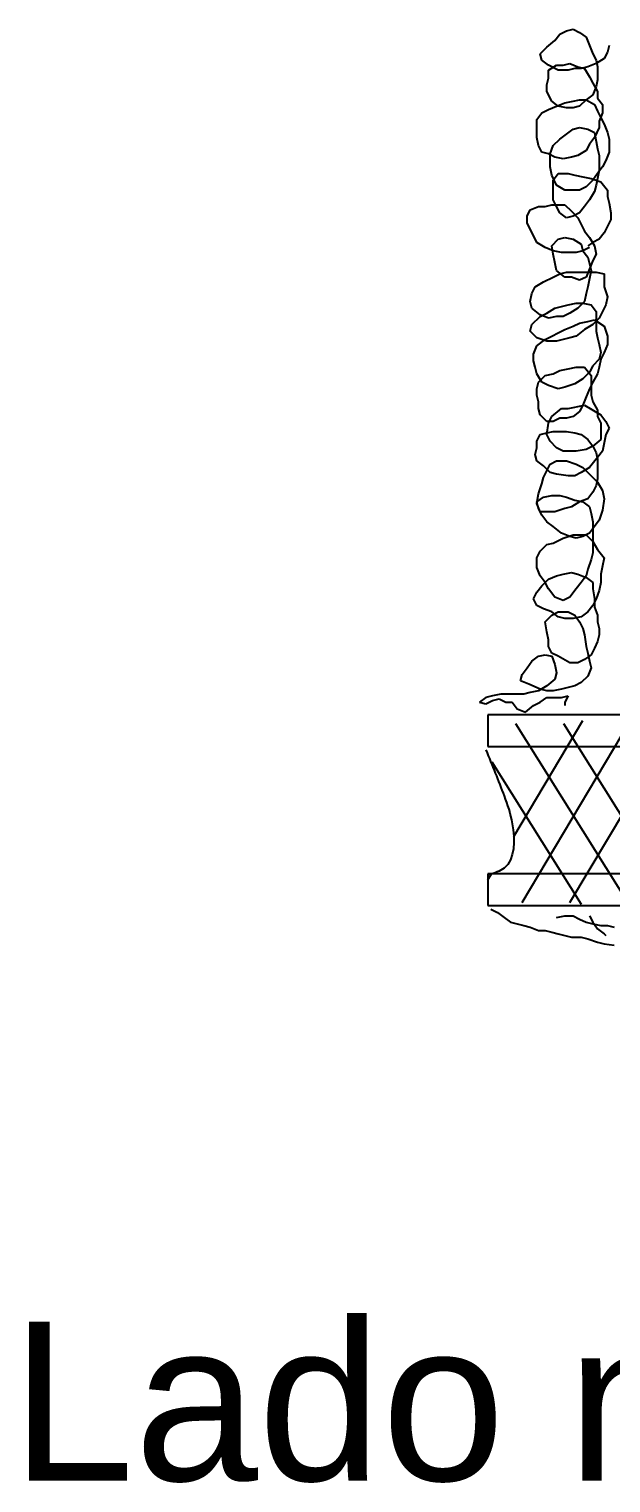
# Model space of a CAD drawing. Extents: x 159 to 725, y 98 to 296.
# Drawn here: x 169.92 to 188.21, y 205.93 to 251.62 of the extents above; entities that cross this region are included whole.
import ezdxf

# ---------------------------------------------------------------- set-up
doc = ezdxf.new("R2010")
doc.units = 0
doc.header["$LTSCALE"] = 8
doc.header["$MEASUREMENT"] = 0
doc.layers.get('0').update_dxf_attribs({"linetype": 'CONTINUOUS'})
doc.layers.add('ACOTA', color=1, linetype='CONTINUOUS')
doc.styles.add('ROMANS', font='ROMANS.shx')

msp = doc.modelspace()

# ---------------------------------------------------------------- linework, layer by layer
for p, q in [((208.342, 230.072), (184.342, 230.072)), ((184.342, 230.072), (184.342, 229.072)), ((184.342, 229.072), (208.342, 229.072)), ((208.342, 225.072), (184.342, 225.072)), ((184.342, 225.072), (184.342, 224.072)), ((184.342, 224.072), (208.342, 224.072))]:
    msp.add_line(p, q)
at = {"layer": 'ACOTA'}
for p, q in [((186.447, 251.26), (186.602, 251.467)), ((186.602, 251.467), (186.808, 251.57)), ((186.808, 251.57), (187.015, 251.622)), ((187.015, 251.622), (187.221, 251.519)), ((187.221, 251.519), (187.428, 251.364)), ((187.428, 251.364), (187.531, 251.106)), ((185.982, 250.848), (186.189, 251.054)), ((186.189, 251.054), (186.447, 251.26)), ((187.531, 251.106), (187.634, 250.848)), ((188.099, 250.899), (187.996, 250.693)), ((188.151, 251.106), (188.099, 250.899)), ((186.034, 250.641), (185.982, 250.848)), ((186.241, 250.486), (186.034, 250.641)), ((186.55, 250.332), (186.241, 250.486)), ((186.241, 250.332), (186.499, 250.486)), ((186.499, 250.486), (186.705, 250.486)), ((186.705, 250.486), (186.912, 250.538)), ((186.912, 250.538), (187.17, 250.435)), ((187.17, 250.435), (187.376, 250.383)), ((187.479, 250.435), (187.273, 250.383)), ((187.738, 250.538), (187.479, 250.435)), ((187.634, 250.848), (187.738, 250.641)), ((187.996, 250.693), (187.738, 250.538)), ((187.738, 250.641), (187.789, 250.435)), ((187.789, 250.435), (187.789, 250.022)), ((186.189, 249.867), (186.241, 250.074)), ((186.241, 250.074), (186.241, 250.332)), ((186.86, 250.332), (186.55, 250.332)), ((187.067, 250.383), (186.86, 250.332)), ((187.273, 250.383), (187.067, 250.383)), ((187.376, 250.383), (187.531, 250.125)), ((187.531, 250.125), (187.634, 249.919)), ((187.789, 250.022), (187.738, 249.816)), ((186.189, 249.661), (186.189, 249.867)), ((186.344, 249.351), (186.189, 249.661)), ((187.634, 249.558), (187.428, 249.403)), ((187.634, 249.919), (187.789, 249.661)), ((187.738, 249.816), (187.634, 249.558)), ((187.789, 249.661), (187.789, 249.454)), ((186.034, 248.99), (186.241, 249.093)), ((186.241, 249.093), (186.499, 249.196)), ((186.55, 249.196), (186.344, 249.351)), ((186.499, 249.196), (186.757, 249.299)), ((186.808, 249.145), (186.55, 249.196)), ((186.757, 249.299), (187.015, 249.351)), ((187.015, 249.145), (186.808, 249.145)), ((187.015, 249.351), (187.221, 249.403)), ((187.221, 249.196), (187.015, 249.145)), ((187.428, 249.403), (187.221, 249.196)), ((187.221, 249.403), (187.428, 249.403)), ((187.428, 249.403), (187.686, 249.248)), ((187.686, 249.248), (187.789, 249.041)), ((187.789, 249.454), (187.944, 249.248)), ((187.789, 249.041), (187.892, 248.835)), ((187.944, 249.248), (187.944, 248.99)), ((185.879, 248.783), (186.034, 248.99)), ((185.879, 248.216), (185.879, 248.783)), ((187.944, 248.99), (187.841, 248.732)), ((187.841, 248.732), (187.841, 248.525)), ((187.892, 248.835), (187.996, 248.629)), ((187.996, 248.629), (188.099, 248.371)), ((185.931, 247.958), (185.879, 248.216)), ((186.395, 247.958), (186.602, 248.164)), ((186.602, 248.164), (186.808, 248.319)), ((186.808, 248.319), (187.015, 248.474)), ((187.015, 248.474), (187.221, 248.525)), ((187.221, 248.525), (187.479, 248.474)), ((187.479, 248.474), (187.686, 248.371)), ((187.686, 248.216), (187.531, 248.009)), ((187.841, 248.525), (187.686, 248.216)), ((187.686, 248.371), (187.789, 247.855)), ((188.099, 248.371), (188.151, 248.164)), ((188.151, 248.164), (188.151, 247.751)), ((186.034, 247.751), (185.931, 247.958)), ((186.241, 247.7), (186.034, 247.751)), ((186.447, 247.597), (186.241, 247.7)), ((186.292, 247.7), (186.395, 247.958)), ((186.292, 247.287), (186.292, 247.7)), ((187.428, 247.803), (187.17, 247.648)), ((187.531, 248.009), (187.428, 247.803)), ((187.789, 247.855), (187.841, 247.648)), ((188.151, 247.751), (188.047, 247.493)), ((186.344, 247.029), (186.292, 247.287)), ((186.705, 247.545), (186.447, 247.597)), ((186.963, 247.597), (186.705, 247.545)), ((187.17, 247.648), (186.963, 247.597)), ((187.944, 247.287), (187.789, 247.08)), ((187.841, 247.648), (187.841, 247.184)), ((188.047, 247.493), (187.944, 247.287)), ((186.499, 246.719), (186.344, 247.029)), ((186.395, 246.874), (186.55, 247.08)), ((186.395, 246.255), (186.395, 246.874)), ((186.55, 247.08), (186.86, 247.08)), ((186.86, 247.08), (187.067, 247.029)), ((187.067, 247.029), (187.325, 246.977)), ((187.325, 246.977), (187.583, 246.926)), ((187.634, 246.874), (187.428, 246.668)), ((187.583, 246.926), (187.892, 246.822)), ((187.789, 247.08), (187.634, 246.874)), ((187.789, 246.926), (187.738, 246.719)), ((187.841, 247.184), (187.789, 246.926)), ((187.892, 246.822), (188.099, 246.564)), ((186.757, 246.564), (186.499, 246.719)), ((187.221, 246.564), (186.757, 246.564)), ((187.428, 246.668), (187.221, 246.564)), ((187.686, 246.513), (187.531, 246.255)), ((187.738, 246.719), (187.686, 246.513)), ((188.099, 246.564), (188.099, 246.358)), ((188.099, 246.358), (188.151, 246.152)), ((185.569, 245.739), (185.673, 245.945)), ((185.673, 245.945), (185.931, 246.048)), ((185.931, 246.048), (186.137, 246.048)), ((186.137, 246.048), (186.344, 246.1)), ((186.344, 246.1), (186.757, 246.1)), ((186.499, 246.048), (186.395, 246.255)), ((186.602, 245.842), (186.499, 246.048)), ((186.808, 245.687), (186.602, 245.842)), ((186.757, 246.1), (186.963, 245.894)), ((186.963, 245.894), (187.17, 245.687)), ((187.221, 245.842), (187.015, 245.739)), ((187.376, 246.048), (187.221, 245.842)), ((187.531, 246.255), (187.376, 246.048)), ((188.151, 246.152), (188.202, 245.842)), ((188.202, 245.842), (188.202, 245.635)), ((185.569, 245.532), (185.569, 245.739)), ((185.879, 244.913), (185.569, 245.532)), ((187.015, 245.739), (186.808, 245.687)), ((187.17, 245.687), (187.273, 245.481)), ((187.273, 245.481), (187.376, 245.274)), ((188.099, 245.429), (187.996, 245.223)), ((188.202, 245.635), (188.099, 245.429)), ((186.137, 244.758), (185.879, 244.913)), ((186.344, 244.81), (186.55, 245.016)), ((186.55, 245.016), (186.757, 245.068)), ((186.757, 245.068), (187.015, 245.016)), ((187.015, 245.016), (187.273, 244.861)), ((187.376, 245.274), (187.531, 245.068)), ((187.634, 244.913), (187.479, 244.81)), ((187.531, 245.068), (187.686, 244.81)), ((187.841, 245.016), (187.634, 244.913)), ((187.996, 245.223), (187.841, 245.016)), ((186.395, 244.655), (186.137, 244.758)), ((186.395, 244.552), (186.344, 244.81)), ((186.654, 244.603), (186.395, 244.655)), ((186.447, 244.294), (186.395, 244.552)), ((187.118, 244.603), (186.654, 244.603)), ((187.325, 244.655), (187.118, 244.603)), ((187.273, 244.861), (187.325, 244.655)), ((187.531, 244.758), (187.325, 244.655)), ((187.325, 244.655), (187.479, 244.449)), ((187.738, 244.552), (187.634, 244.345)), ((187.686, 244.81), (187.738, 244.552)), ((186.499, 244.036), (186.447, 244.294)), ((186.757, 243.829), (186.499, 244.036)), ((187.531, 244.087), (187.428, 243.829)), ((187.479, 244.449), (187.531, 244.242)), ((187.634, 244.345), (187.531, 244.087)), ((187.531, 244.242), (187.583, 244.036)), ((187.583, 244.036), (187.531, 243.778)), ((185.828, 243.52), (186.086, 243.674)), ((186.086, 243.674), (186.395, 243.829)), ((186.395, 243.829), (186.602, 243.933)), ((186.602, 243.933), (186.808, 243.984)), ((186.963, 243.829), (186.757, 243.829)), ((186.808, 243.984), (187.738, 243.984)), ((187.221, 243.726), (186.963, 243.829)), ((187.428, 243.829), (187.221, 243.726)), ((187.531, 243.778), (187.479, 243.52)), ((187.738, 243.984), (187.996, 243.933)), ((187.996, 243.933), (187.996, 243.52)), ((185.673, 243.055), (185.724, 243.313)), ((185.724, 243.313), (185.828, 243.52)), ((187.428, 243.313), (187.376, 243.055)), ((187.479, 243.52), (187.428, 243.313)), ((187.996, 243.52), (188.099, 243.21)), ((188.099, 243.21), (188.047, 242.952)), ((185.724, 242.849), (185.673, 243.055)), ((185.982, 242.642), (185.724, 242.849)), ((185.982, 242.591), (186.189, 242.694)), ((186.241, 242.539), (185.982, 242.642)), ((186.189, 242.694), (186.447, 242.849)), ((186.447, 242.849), (186.654, 242.9)), ((186.654, 242.9), (186.86, 242.952)), ((186.912, 242.694), (186.705, 242.591)), ((186.86, 242.952), (187.118, 243.004)), ((187.17, 242.849), (186.912, 242.694)), ((187.118, 243.004), (187.325, 243.004)), ((187.376, 243.055), (187.17, 242.849)), ((187.325, 243.004), (187.583, 242.952)), ((187.583, 242.952), (187.738, 242.746)), ((187.738, 242.746), (187.738, 242.126)), ((187.944, 242.746), (187.841, 242.539)), ((188.047, 242.952), (187.944, 242.746)), ((185.673, 242.126), (185.724, 242.333)), ((185.724, 242.333), (185.982, 242.591)), ((186.499, 242.591), (186.241, 242.539)), ((186.705, 242.591), (186.499, 242.591)), ((186.55, 242.075), (186.757, 242.178)), ((186.757, 242.178), (187.015, 242.281)), ((187.015, 242.281), (187.221, 242.384)), ((187.376, 242.178), (187.118, 241.972)), ((187.221, 242.384), (187.479, 242.436)), ((187.634, 242.333), (187.376, 242.178)), ((187.479, 242.436), (187.686, 242.488)), ((187.841, 242.539), (187.634, 242.333)), ((187.686, 242.488), (187.996, 242.281)), ((187.996, 242.281), (188.099, 241.972)), ((185.879, 241.92), (185.673, 242.126)), ((186.189, 241.817), (185.879, 241.92)), ((185.879, 241.662), (186.137, 241.868)), ((186.137, 241.868), (186.344, 241.972)), ((186.499, 241.817), (186.189, 241.817)), ((186.344, 241.972), (186.55, 242.075)), ((186.705, 241.868), (186.499, 241.817)), ((186.912, 241.92), (186.705, 241.868)), ((187.118, 241.972), (186.912, 241.92)), ((187.738, 242.126), (187.789, 241.92)), ((187.789, 241.92), (187.841, 241.713)), ((188.099, 241.972), (188.099, 241.713)), ((185.776, 241.404), (185.879, 241.662)), ((185.776, 241.197), (185.776, 241.404)), ((187.841, 241.713), (187.892, 241.455)), ((187.892, 241.455), (187.841, 241.249)), ((187.996, 241.455), (187.892, 241.249)), ((188.099, 241.713), (187.996, 241.455)), ((185.828, 240.991), (185.776, 241.197)), ((185.879, 240.785), (185.828, 240.991)), ((186.395, 240.785), (186.602, 240.888)), ((186.602, 240.888), (186.86, 240.939)), ((186.86, 240.939), (187.118, 240.991)), ((187.118, 240.991), (187.376, 240.991)), ((187.531, 240.836), (187.325, 240.63)), ((187.376, 240.991), (187.583, 240.733)), ((187.634, 241.043), (187.531, 240.836)), ((187.841, 241.249), (187.634, 241.043)), ((187.841, 240.991), (187.789, 240.785)), ((187.892, 241.249), (187.841, 240.991)), ((186.034, 240.527), (185.879, 240.785)), ((185.879, 240.32), (185.931, 240.527)), ((185.931, 240.527), (186.137, 240.733)), ((186.241, 240.423), (186.034, 240.527)), ((186.137, 240.733), (186.395, 240.785)), ((186.55, 240.32), (186.241, 240.423)), ((186.757, 240.372), (186.55, 240.32)), ((187.067, 240.475), (186.757, 240.372)), ((187.325, 240.63), (187.067, 240.475)), ((187.634, 240.527), (187.531, 240.32)), ((187.583, 240.733), (187.583, 240.114)), ((187.789, 240.785), (187.634, 240.527)), ((185.879, 240.114), (185.879, 240.32)), ((185.931, 239.907), (185.879, 240.114)), ((185.931, 239.701), (185.931, 239.907)), ((187.428, 240.062), (187.325, 239.804)), ((187.531, 240.32), (187.428, 240.062)), ((187.583, 240.114), (187.634, 239.907)), ((187.634, 239.907), (187.789, 239.649)), ((185.982, 239.494), (185.931, 239.701)), ((186.189, 239.288), (185.982, 239.494)), ((186.241, 239.236), (186.344, 239.443)), ((186.344, 239.443), (186.654, 239.701)), ((186.654, 239.701), (186.86, 239.701)), ((187.015, 239.443), (186.808, 239.391)), ((186.86, 239.701), (187.376, 239.804)), ((187.221, 239.598), (187.015, 239.443)), ((187.325, 239.804), (187.221, 239.598)), ((187.376, 239.804), (187.892, 239.494)), ((187.789, 239.649), (187.789, 239.443)), ((187.789, 239.443), (187.892, 239.236)), ((187.892, 239.494), (188.047, 239.288)), ((186.395, 239.288), (186.189, 239.288)), ((186.189, 238.875), (186.241, 239.236)), ((186.189, 238.927), (186.395, 238.978)), ((186.602, 239.391), (186.395, 239.288)), ((186.395, 238.978), (186.808, 238.978)), ((186.808, 239.391), (186.602, 239.391)), ((186.808, 238.978), (187.067, 238.927)), ((187.892, 239.236), (187.892, 238.72)), ((188.047, 239.288), (188.151, 239.082)), ((188.151, 239.082), (188.047, 238.875)), ((185.879, 238.669), (185.982, 238.875)), ((185.879, 238.462), (185.879, 238.669)), ((185.982, 238.875), (186.189, 238.927)), ((186.292, 238.669), (186.189, 238.875)), ((186.499, 238.462), (186.292, 238.669)), ((187.067, 238.927), (187.273, 238.875)), ((187.273, 238.875), (187.479, 238.72)), ((187.479, 238.72), (187.634, 238.514)), ((187.892, 238.72), (187.634, 238.514)), ((188.047, 238.875), (187.944, 238.359)), ((185.828, 238.256), (185.879, 238.462)), ((185.879, 238.049), (185.828, 238.256)), ((186.705, 238.359), (186.499, 238.462)), ((187.118, 238.359), (186.705, 238.359)), ((187.428, 238.411), (187.118, 238.359)), ((187.634, 238.514), (187.428, 238.411)), ((187.789, 238.153), (187.531, 237.843)), ((187.634, 238.514), (187.738, 238.308)), ((187.738, 238.308), (187.789, 238.101)), ((187.944, 238.359), (187.789, 238.153)), ((187.789, 238.101), (187.789, 237.482)), ((186.086, 237.895), (185.879, 238.049)), ((186.292, 237.688), (186.086, 237.895)), ((186.086, 237.533), (186.189, 237.74)), ((186.189, 237.74), (186.292, 237.946)), ((186.292, 237.946), (186.499, 238.049)), ((186.499, 237.637), (186.292, 237.688)), ((186.499, 238.049), (186.808, 238.049)), ((186.86, 237.585), (186.499, 237.637)), ((186.808, 238.049), (187.118, 237.946)), ((187.273, 237.688), (187.067, 237.585)), ((187.118, 237.946), (187.325, 237.843)), ((187.531, 237.843), (187.273, 237.688)), ((187.325, 237.843), (187.531, 237.637)), ((187.531, 237.637), (187.789, 237.379)), ((185.931, 237.017), (186.034, 237.327)), ((186.034, 237.327), (186.086, 237.533)), ((187.067, 237.585), (186.86, 237.585)), ((187.738, 237.275), (187.634, 237.069)), ((187.789, 237.482), (187.738, 237.275)), ((187.789, 237.379), (187.944, 237.121)), ((185.879, 236.708), (185.931, 237.017)), ((185.879, 236.759), (186.086, 236.914)), ((185.931, 236.553), (185.879, 236.759)), ((185.982, 236.45), (185.879, 236.708)), ((186.086, 236.914), (186.344, 236.966)), ((186.344, 236.966), (186.602, 236.966)), ((186.602, 236.966), (186.808, 236.914)), ((186.808, 236.914), (187.067, 236.811)), ((187.221, 236.759), (186.963, 236.605)), ((187.067, 236.811), (187.325, 236.759)), ((187.479, 236.863), (187.221, 236.759)), ((187.325, 236.759), (187.531, 236.605)), ((187.634, 237.069), (187.479, 236.863)), ((187.944, 237.121), (187.996, 236.863)), ((187.996, 236.863), (187.944, 236.501)), ((186.034, 236.347), (185.931, 236.553)), ((186.447, 236.45), (185.982, 236.45)), ((186.189, 236.14), (186.034, 236.347)), ((186.757, 236.553), (186.447, 236.45)), ((186.963, 236.605), (186.757, 236.553)), ((187.531, 236.605), (187.583, 236.398)), ((187.583, 236.398), (187.634, 236.14)), ((187.944, 236.501), (187.841, 236.192)), ((186.395, 235.985), (186.189, 236.14)), ((186.654, 235.779), (186.395, 235.985)), ((186.912, 235.676), (186.654, 235.779)), ((187.531, 235.779), (187.325, 235.676)), ((187.686, 235.985), (187.531, 235.779)), ((187.634, 236.14), (187.634, 235.16)), ((187.841, 236.192), (187.686, 235.985)), ((185.982, 235.211), (186.189, 235.418)), ((186.189, 235.418), (186.395, 235.469)), ((186.395, 235.469), (186.705, 235.624)), ((186.705, 235.624), (187.015, 235.727)), ((187.118, 235.624), (186.912, 235.676)), ((187.015, 235.727), (187.428, 235.727)), ((187.325, 235.676), (187.118, 235.624)), ((187.428, 235.727), (187.634, 235.521)), ((187.634, 235.521), (187.789, 235.263)), ((185.879, 235.005), (185.982, 235.211)), ((185.879, 234.695), (185.879, 235.005)), ((187.583, 234.953), (187.479, 234.644)), ((187.634, 235.16), (187.583, 234.953)), ((187.789, 235.263), (187.996, 235.005)), ((187.996, 235.005), (187.944, 234.747)), ((185.982, 234.437), (185.879, 234.695)), ((186.137, 234.231), (185.982, 234.437)), ((186.241, 234.334), (186.499, 234.437)), ((186.499, 234.437), (186.705, 234.489)), ((186.705, 234.489), (186.963, 234.54)), ((186.963, 234.54), (187.17, 234.489)), ((187.17, 234.489), (187.428, 234.385)), ((187.428, 234.437), (187.273, 234.231)), ((187.479, 234.644), (187.428, 234.437)), ((187.944, 234.747), (187.892, 234.489)), ((187.892, 234.489), (187.892, 234.231)), ((185.879, 233.921), (186.034, 234.127)), ((186.034, 234.127), (186.241, 234.334)), ((186.241, 234.024), (186.137, 234.231)), ((186.447, 233.766), (186.241, 234.024)), ((187.118, 234.024), (186.912, 233.766)), ((187.273, 234.231), (187.118, 234.024)), ((187.428, 234.385), (187.634, 234.231)), ((187.634, 234.231), (187.634, 234.024)), ((187.634, 234.024), (187.686, 233.715)), ((187.841, 233.973), (187.738, 233.715)), ((187.892, 234.231), (187.841, 233.973)), ((185.776, 233.715), (185.879, 233.921)), ((185.879, 233.508), (185.776, 233.715)), ((186.086, 233.405), (185.879, 233.508)), ((186.705, 233.663), (186.447, 233.766)), ((186.912, 233.766), (186.705, 233.663)), ((187.634, 233.508), (187.479, 233.302)), ((187.738, 233.715), (187.634, 233.508)), ((187.686, 233.715), (187.686, 233.457)), ((186.344, 233.302), (186.086, 233.405)), ((186.137, 232.992), (186.344, 233.199)), ((186.55, 233.147), (186.344, 233.302)), ((186.344, 233.199), (186.55, 233.302)), ((186.55, 233.302), (186.86, 233.302)), ((186.757, 233.095), (186.55, 233.147)), ((187.015, 233.095), (186.757, 233.095)), ((186.86, 233.302), (187.067, 233.199)), ((187.273, 233.147), (187.015, 233.095)), ((187.067, 233.199), (187.221, 232.992)), ((187.479, 233.302), (187.273, 233.147)), ((187.686, 233.457), (187.789, 233.199)), ((187.789, 233.199), (187.789, 232.992)), ((186.189, 232.683), (186.137, 232.992)), ((186.241, 232.424), (186.189, 232.683)), ((187.221, 232.992), (187.325, 232.786)), ((187.325, 232.786), (187.376, 232.579)), ((187.376, 232.579), (187.428, 232.218)), ((187.789, 232.992), (187.841, 232.786)), ((187.841, 232.579), (187.789, 232.373)), ((187.841, 232.786), (187.841, 232.579)), ((186.241, 232.218), (186.241, 232.424)), ((186.344, 232.012), (186.241, 232.218)), ((187.428, 232.218), (187.479, 232.012)), ((187.686, 232.166), (187.583, 231.96)), ((187.789, 232.373), (187.686, 232.166)), ((185.569, 231.547), (185.724, 231.754)), ((185.724, 231.754), (185.931, 231.908)), ((185.931, 231.908), (186.137, 231.96)), ((186.137, 231.96), (186.344, 231.908)), ((186.55, 231.908), (186.344, 232.012)), ((186.344, 231.908), (186.447, 231.65)), ((186.912, 231.702), (186.55, 231.908)), ((187.17, 231.702), (186.912, 231.702)), ((187.376, 231.805), (187.17, 231.702)), ((187.583, 231.96), (187.376, 231.805)), ((187.479, 232.012), (187.531, 231.754)), ((187.531, 231.754), (187.583, 231.547)), ((185.363, 231.134), (185.415, 231.341)), ((185.415, 231.341), (185.569, 231.547)), ((186.447, 231.65), (186.499, 231.392)), ((186.499, 231.392), (186.447, 231.186)), ((187.479, 231.289), (187.273, 231.083)), ((187.583, 231.547), (187.479, 231.289)), ((185.621, 231.031), (185.363, 231.134)), ((185.673, 230.773), (185.466, 230.722)), ((185.982, 230.876), (185.621, 231.031)), ((185.931, 230.825), (185.673, 230.773)), ((186.189, 230.98), (185.931, 230.825)), ((186.189, 230.825), (185.982, 230.876)), ((186.447, 231.186), (186.189, 230.98)), ((186.395, 230.825), (186.189, 230.825)), ((186.654, 230.876), (186.395, 230.825)), ((186.86, 230.928), (186.654, 230.876)), ((187.067, 230.98), (186.86, 230.928)), ((187.273, 231.083), (187.067, 230.98)), ((184.279, 230.618), (184.072, 230.463)), ((184.072, 230.463), (184.279, 230.412)), ((184.485, 230.67), (184.279, 230.618)), ((184.279, 230.412), (184.485, 230.515)), ((184.743, 230.722), (184.485, 230.67)), ((184.485, 230.515), (184.692, 230.567)), ((184.692, 230.567), (184.898, 230.463)), ((185.466, 230.722), (184.743, 230.722)), ((184.898, 230.463), (185.105, 230.463)), ((185.105, 230.463), (185.26, 230.257)), ((185.518, 230.154), (185.776, 230.36)), ((185.776, 230.36), (185.982, 230.463)), ((185.982, 230.463), (186.189, 230.618)), ((186.189, 230.618), (186.654, 230.618)), ((186.654, 230.618), (186.86, 230.67)), ((186.86, 230.67), (186.757, 230.463)), ((186.757, 230.463), (186.757, 230.36)), ((185.152, 226.244), (187.325, 229.896)), ((185.26, 230.257), (185.518, 230.154)), ((185.418, 224.168), (188.825, 229.896)), ((186.918, 224.168), (190.325, 229.896)), ((185.211, 229.793), (188.773, 224.116)), ((186.711, 229.793), (190.273, 224.116)), ((184.464, 228.593), (187.273, 224.116)), ((184.342, 224.882), (184.453, 225.068)), ((184.434, 223.961), (184.64, 223.858)), ((184.64, 223.858), (184.847, 223.703)), ((184.847, 223.703), (185.053, 223.548)), ((185.053, 223.548), (185.26, 223.497)), ((185.26, 223.497), (185.466, 223.445)), ((185.466, 223.445), (185.673, 223.394)), ((186.499, 223.703), (186.757, 223.755)), ((186.757, 223.755), (187.015, 223.755)), ((187.015, 223.755), (187.221, 223.652)), ((187.221, 223.652), (187.428, 223.548)), ((187.428, 223.548), (187.634, 223.497)), ((187.531, 223.755), (187.634, 223.548)), ((187.634, 223.548), (187.789, 223.342)), ((187.634, 223.497), (187.892, 223.445)), ((187.892, 223.445), (188.099, 223.445)), ((188.099, 223.445), (188.305, 223.394)), ((185.673, 223.394), (185.931, 223.29)), ((185.931, 223.29), (186.137, 223.29)), ((186.137, 223.29), (186.344, 223.239)), ((186.344, 223.239), (186.55, 223.187)), ((186.55, 223.187), (186.757, 223.135)), ((186.757, 223.135), (186.963, 223.084)), ((186.963, 223.084), (187.273, 223.084)), ((187.273, 223.084), (187.479, 223.032)), ((187.479, 223.032), (187.789, 222.929)), ((187.789, 223.342), (187.996, 223.187)), ((187.996, 223.187), (188.047, 223.135)), ((187.789, 222.929), (187.996, 222.877)), ((187.996, 222.877), (188.305, 222.826))]:
    msp.add_line(p, q, dxfattribs=at)
msp.add_spline([(184.279, 228.967), (184.847, 227.522), (185.105, 226.645), (184.847, 225.251), (184.382, 225.045)], degree=3, dxfattribs=at)

# ---------------------------------------------------------------- texts
at = {"insert": (169.342, 211), "char_height": 5, "width": 75, "attachment_point": 1, "style": 'ROMANS'}
msp.add_mtext('\\fArial|b0|i0|c0|p34;Lado no desmalla', dxfattribs=at)

doc.saveas('drawing.dxf')
